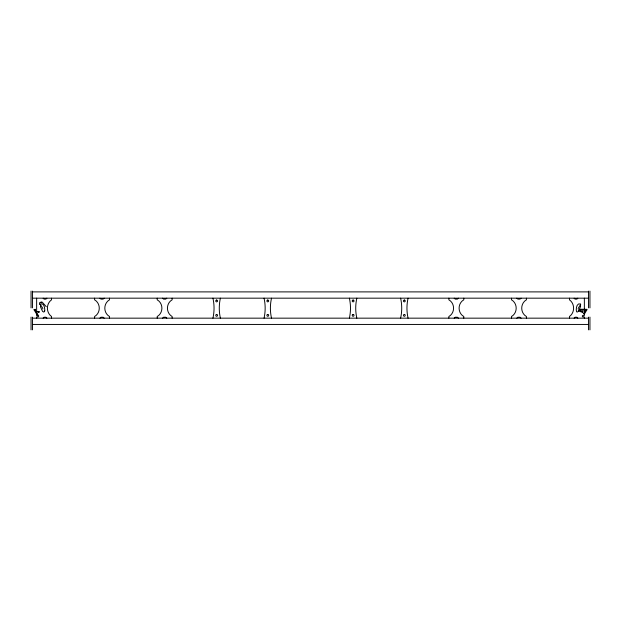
<?xml version="1.0" encoding="UTF-8"?>
<svg xmlns="http://www.w3.org/2000/svg" width="621" height="621" viewBox="0 0 621 621"><rect width="100%" height="100%" fill="white"/><g stroke="black" fill="none" stroke-linecap="round" stroke-linejoin="round"><path stroke-width="0.93" d="M220.385 318.162C218.91 311.501 218.91 304.841 220.385 298.173M271.509 318.162C270.026 311.501 270.026 304.841 271.509 298.173M356.834 318.162C355.352 311.501 355.352 304.841 356.834 298.173M408.067 318.162C406.584 311.501 406.584 304.841 408.067 298.173M39.496 303.032L39.565 304.585M42.795 308.971L42.686 308.202M46.886 298.173L45.954 299.105L44.091 299.105L43.16 298.173M43.16 318.162L44.091 317.23L45.954 317.23L46.886 318.162M577.841 298.173L576.909 299.105L575.046 299.105L574.115 298.173M574.115 318.162L575.046 317.23L576.909 317.23L577.841 318.162M34.039 309.763L35.335 309.281M104.181 298.173L103.109 299.105L100.975 299.105L99.911 298.173M99.911 318.162L100.975 317.23L103.109 317.23L104.181 318.162M166.801 298.173L165.737 299.105L163.602 299.105L162.539 298.173M162.539 318.162L163.602 317.23L165.737 317.23L166.801 318.162M458.461 298.173L457.398 299.105L455.263 299.105L454.199 298.173M454.199 318.162L455.263 317.23L457.398 317.23L458.461 318.162M521.089 298.173L520.025 299.105L517.891 299.105L516.819 298.173M516.819 318.162L517.891 317.23L520.025 317.23L521.089 318.162M586.938 309.77L584.113 314.521M584.361 312.58L586.255 309.398L586.597 310.089L580.03 309.98M578.632 307.674L580.728 304.251M578.298 308.202L578.19 308.971M582.087 311.866L582.863 311.789L582.273 312.309M39.876 302.505L41.723 301.907L42.469 302.38L46.319 306.743M40.885 302.722L41.522 302.683M34.737 310.073L34.722 309.382L38.013 314.901M32.54 291.893L588.46 291.893M32.54 298.173L588.46 298.173M32.54 318.162L588.46 318.162M32.54 324.441L588.46 324.441M580.123 309.211L586.744 309.328L586.946 309.763M578.539 310.12L581.675 311.253M578.252 310.834L581.396 311.975M40.256 304.251L42.36 307.674M37.345 315.297L34.046 309.77M400.615 318.162C402.09 311.501 402.09 304.841 400.615 298.173M349.382 318.162C350.857 311.501 350.857 304.841 349.382 298.173M264.057 318.162C265.532 311.501 265.532 304.841 264.057 298.173M212.933 318.162C214.416 311.501 214.416 304.841 212.933 298.173M589.95 291.125L589.95 307.892M589.95 317.114L589.95 329.875M588.46 291.125L588.46 307.892M588.46 317.114L588.46 329.875M584.361 298.173L584.361 315.352L583.802 315.91L582.917 315.352L582.312 315.91L582.475 316.826L584.361 316.989L584.361 318.162M569.457 298.173L569.457 299.811C574.968 303.739 574.968 312.596 569.457 316.524L569.457 318.162M526.422 298.173L526.422 299.811C520.165 303.397 520.165 312.945 526.422 316.524L526.422 318.162M511.487 298.173L511.487 299.811C517.751 303.397 517.751 312.945 511.487 316.524L511.487 318.162M463.794 298.173L463.794 299.811C457.537 303.397 457.537 312.945 463.794 316.524L463.794 318.162M448.867 298.173L448.867 299.811C455.123 303.397 455.123 312.945 448.867 316.524L448.867 318.162M172.133 298.173L172.133 299.811C165.877 303.397 165.877 312.945 172.133 316.524L172.133 318.162M157.206 298.173L157.206 299.811C163.463 303.397 163.463 312.945 157.206 316.524L157.206 318.162M109.513 298.173L109.513 299.811C103.249 303.397 103.249 312.945 109.513 316.524L109.513 318.162M94.578 298.173L94.578 299.811C100.835 303.397 100.835 312.945 94.578 316.524L94.578 318.162M51.543 298.173L51.543 299.811C46.032 303.739 46.032 312.596 51.543 316.524L51.543 318.162M36.639 298.173L36.639 315.352L37.198 315.91L38.083 315.352L38.688 315.91L38.525 316.826L36.639 316.989L36.639 318.162M32.54 291.125L32.54 307.892M32.54 317.114L32.54 329.875M31.05 291.125L31.05 307.892M31.05 317.114L31.05 329.875M37.912 311.509L37.897 312.2L39.1 312.216L39.107 311.525L37.912 311.509M580.596 306.386L578.415 311.447L577.157 312.076L576.536 311.68C575.698 309.211 576.614 302.598 580.433 303.948L580.596 306.386M44.72 310.981L43.843 312.076L42.585 311.447L40.505 306.852L40.567 303.948C44.176 302.606 44.999 308.521 44.72 310.981M38.906 311.866L38.712 312.309L38.129 311.789L38.906 311.866M582.482 311.168L581.893 311.525L582.506 312.557L583.103 312.2L582.482 311.168M216.659 299.997L215.821 300.486L215.821 301.449L216.659 301.938L217.497 301.449L217.497 300.486L216.659 299.997M216.659 314.405L215.821 314.886L215.821 315.856L216.659 316.337L217.497 315.856L217.497 314.886L216.659 314.405M267.783 299.997L266.945 300.486L266.945 301.449L267.783 301.938L268.621 301.449L268.621 300.486L267.783 299.997M267.783 314.405L266.945 314.886L266.945 315.856L267.783 316.337L268.621 315.856L268.621 314.886L267.783 314.405M353.108 299.997L352.27 300.486L352.27 301.449L353.108 301.938L353.947 301.449L353.947 300.486L353.108 299.997M353.108 314.405L352.27 314.886L352.27 315.856L353.108 316.337L353.947 315.856L353.947 314.886L353.108 314.405M404.341 299.997L403.503 300.486L403.503 301.449L404.341 301.938L405.179 301.449L405.179 300.486L404.341 299.997M404.341 314.405L403.503 314.886L403.503 315.856L404.341 316.337L405.179 315.856L405.179 314.886L404.341 314.405M583.313 313.52L583.74 313.628L583.313 313.52"/></g></svg>
